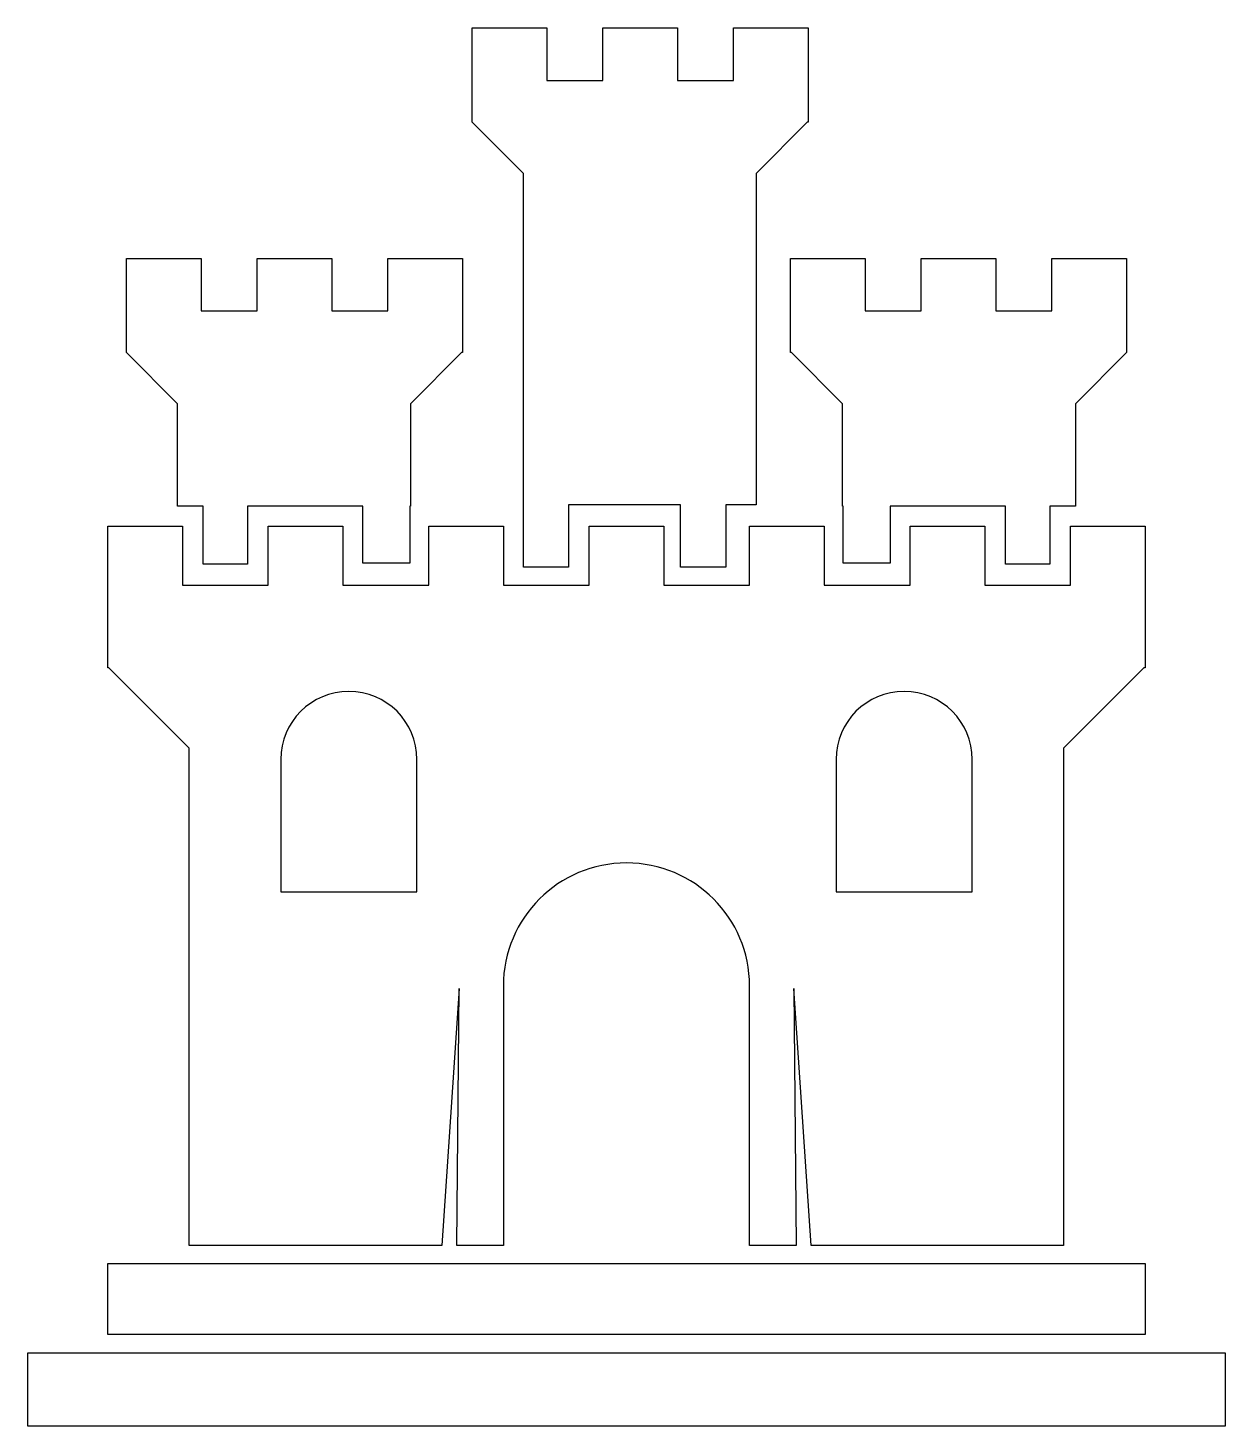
# Model space of a CAD drawing. Header units: centimetres. Extents: x -7.2 to 7.2, y -8.4 to 8.4.
import ezdxf

# ---------------------------------------------------------------- set-up
doc = ezdxf.new("R2010")
doc.units = ezdxf.units.CM
doc.header["$MEASUREMENT"] = 0
doc.layers.add('Camada 1', color=7, linetype='Continuous')

msp = doc.modelspace()

# ---------------------------------------------------------------- linework, layer by layer
at = {"layer": 'Camada 1', "color": 250}
for points, knots in [([(-1.23247, 2.73341), (-1.23247, 2.73341), (-1.23247, 2.65705), (-1.23247, 2.65705), (-1.23247, 2.65705), (-1.23247, 2.65705), (-1.23247, 1.9119), (-1.23247, 1.9119), (-1.23247, 1.9119), (-1.23247, 1.9119), (-0.69253, 1.91191), (-0.69253, 1.91191), (-0.69253, 1.91191), (-0.69253, 1.91191), (-0.69253, 2.65706), (-0.69253, 2.65706), (-0.69253, 2.65706), (-0.69253, 2.65706), (0.64613, 2.65705), (0.64613, 2.65705), (0.64613, 2.65705), (0.64613, 2.65705), (0.64613, 1.9119), (0.64613, 1.9119), (0.64613, 1.9119), (0.64613, 1.9119), (1.18593, 1.91191), (1.18593, 1.91191), (1.18593, 1.91191), (1.18593, 1.91191), (1.18593, 2.65706), (1.18593, 2.65706), (1.18593, 2.65706), (1.18593, 2.65706), (1.54976, 2.65705), (1.54976, 2.65705), (1.54976, 2.65705), (1.54976, 2.65705), (1.54976, 6.61784), (1.54976, 6.61784), (1.54976, 6.61784), (1.54976, 6.61784), (2.16013, 7.22818), (2.16013, 7.22818), (2.16013, 7.22818), (2.16013, 7.22818), (2.17224, 7.22818), (2.17224, 7.22818), (2.17224, 7.22818), (2.17224, 7.22818), (2.17224, 8.35559), (2.17224, 8.35559), (2.17224, 8.35559), (2.17224, 8.35559), (1.27975, 8.35559), (1.27975, 8.35559), (1.27975, 8.35559), (1.27975, 8.35559), (1.27975, 7.72948), (1.27975, 7.72948), (1.27975, 7.72948), (1.27975, 7.72948), (0.61096, 7.72948), (0.61096, 7.72948), (0.61096, 7.72948), (0.61096, 7.72948), (0.61096, 8.35559), (0.61096, 8.35559), (0.61096, 8.35559), (0.61096, 8.35559), (-0.28166, 8.35559), (-0.28166, 8.35559), (-0.28166, 8.35559), (-0.28166, 8.35559), (-0.28166, 7.72948), (-0.28166, 7.72948), (-0.28166, 7.72948), (-0.28166, 7.72948), (-0.95069, 7.72948), (-0.95069, 7.72948), (-0.95069, 7.72948), (-0.95069, 7.72948), (-0.95069, 8.35559), (-0.95069, 8.35559), (-0.95069, 8.35559), (-0.95069, 8.35559), (-1.84297, 8.35559), (-1.84297, 8.35559), (-1.84297, 8.35559), (-1.84297, 8.35559), (-1.84297, 7.2282), (-1.84297, 7.2282), (-1.84297, 7.2282), (-1.84297, 7.2282), (-1.23247, 6.61786), (-1.23247, 6.61786), (-1.23247, 6.61786), (-1.23247, 6.61786), (-1.23247, 2.73341), (-1.23247, 2.73341)], [0, 0, 0, 0, 0.03846154, 0.03846154, 0.03846154, 0.03846154, 0.07692308, 0.07692308, 0.07692308, 0.07692308, 0.11538462, 0.11538462, 0.11538462, 0.11538462, 0.15384615, 0.15384615, 0.15384615, 0.15384615, 0.19230769, 0.19230769, 0.19230769, 0.19230769, 0.23076923, 0.23076923, 0.23076923, 0.23076923, 0.26923077, 0.26923077, 0.26923077, 0.26923077, 0.30769231, 0.30769231, 0.30769231, 0.30769231, 0.34615385, 0.34615385, 0.34615385, 0.34615385, 0.38461538, 0.38461538, 0.38461538, 0.38461538, 0.42307692, 0.42307692, 0.42307692, 0.42307692, 0.46153846, 0.46153846, 0.46153846, 0.46153846, 0.5, 0.5, 0.5, 0.5, 0.53846154, 0.53846154, 0.53846154, 0.53846154, 0.57692308, 0.57692308, 0.57692308, 0.57692308, 0.61538462, 0.61538462, 0.61538462, 0.61538462, 0.65384615, 0.65384615, 0.65384615, 0.65384615, 0.69230769, 0.69230769, 0.69230769, 0.69230769, 0.73076923, 0.73076923, 0.73076923, 0.73076923, 0.76923077, 0.76923077, 0.76923077, 0.76923077, 0.80769231, 0.80769231, 0.80769231, 0.80769231, 0.84615385, 0.84615385, 0.84615385, 0.84615385, 0.88461538, 0.88461538, 0.88461538, 0.88461538, 0.92307692, 0.92307692, 0.92307692, 0.92307692, 1, 1, 1, 1]), ([(-5.36537, 2.63959), (-5.36537, 2.63959), (-5.05983, 2.63959), (-5.05983, 2.63959), (-5.05983, 2.63959), (-5.05983, 2.63959), (-5.05983, 1.9468), (-5.05983, 1.9468), (-5.05983, 1.9468), (-5.05983, 1.9468), (-4.53188, 1.9468), (-4.53188, 1.9468), (-4.53188, 1.9468), (-4.53188, 1.9468), (-4.53188, 2.63959), (-4.53188, 2.63959), (-4.53188, 2.63959), (-4.53188, 2.63959), (-3.15239, 2.63959), (-3.15239, 2.63959), (-3.15239, 2.63959), (-3.15239, 2.63959), (-3.15239, 1.95845), (-3.15239, 1.95845), (-3.15239, 1.95845), (-3.15239, 1.95845), (-2.5887, 1.95845), (-2.5887, 1.95845), (-2.5887, 1.95845), (-2.5887, 1.95845), (-2.5887, 2.63959), (-2.5887, 2.63959), (-2.5887, 2.63959), (-2.5887, 2.63959), (-2.58264, 2.63959), (-2.58264, 2.63959), (-2.58264, 2.63959), (-2.58264, 2.63959), (-2.58264, 3.86466), (-2.58264, 3.86466), (-2.58264, 3.86466), (-2.58264, 3.86466), (-1.9724, 4.47503), (-1.9724, 4.47503), (-1.9724, 4.47503), (-1.9724, 4.47503), (-1.961, 4.47503), (-1.961, 4.47503), (-1.961, 4.47503), (-1.961, 4.47503), (-1.961, 5.60194), (-1.961, 5.60194), (-1.961, 5.60194), (-1.961, 5.60194), (-2.85278, 5.60194), (-2.85278, 5.60194), (-2.85278, 5.60194), (-2.85278, 5.60194), (-2.85278, 4.97607), (-2.85278, 4.97607), (-2.85278, 4.97607), (-2.85278, 4.97607), (-3.52217, 4.97607), (-3.52217, 4.97607), (-3.52217, 4.97607), (-3.52217, 4.97607), (-3.52217, 5.60194), (-3.52217, 5.60194), (-3.52217, 5.60194), (-3.52217, 5.60194), (-4.41408, 5.60194), (-4.41408, 5.60194), (-4.41408, 5.60194), (-4.41408, 5.60194), (-4.41408, 4.97607), (-4.41408, 4.97607), (-4.41408, 4.97607), (-4.41408, 4.97607), (-5.08345, 4.97607), (-5.08345, 4.97607), (-5.08345, 4.97607), (-5.08345, 4.97607), (-5.08345, 5.60194), (-5.08345, 5.60194), (-5.08345, 5.60194), (-5.08345, 5.60194), (-5.97584, 5.60194), (-5.97584, 5.60194), (-5.97584, 5.60194), (-5.97584, 5.60194), (-5.97584, 4.47503), (-5.97584, 4.47503), (-5.97584, 4.47503), (-5.97584, 4.47503), (-5.36537, 3.86466), (-5.36537, 3.86466), (-5.36537, 3.86466), (-5.36537, 3.86466), (-5.36537, 2.63959), (-5.36537, 2.63959)], [0, 0, 0, 0, 0.03846154, 0.03846154, 0.03846154, 0.03846154, 0.07692308, 0.07692308, 0.07692308, 0.07692308, 0.11538462, 0.11538462, 0.11538462, 0.11538462, 0.15384615, 0.15384615, 0.15384615, 0.15384615, 0.19230769, 0.19230769, 0.19230769, 0.19230769, 0.23076923, 0.23076923, 0.23076923, 0.23076923, 0.26923077, 0.26923077, 0.26923077, 0.26923077, 0.30769231, 0.30769231, 0.30769231, 0.30769231, 0.34615385, 0.34615385, 0.34615385, 0.34615385, 0.38461538, 0.38461538, 0.38461538, 0.38461538, 0.42307692, 0.42307692, 0.42307692, 0.42307692, 0.46153846, 0.46153846, 0.46153846, 0.46153846, 0.5, 0.5, 0.5, 0.5, 0.53846154, 0.53846154, 0.53846154, 0.53846154, 0.57692308, 0.57692308, 0.57692308, 0.57692308, 0.61538462, 0.61538462, 0.61538462, 0.61538462, 0.65384615, 0.65384615, 0.65384615, 0.65384615, 0.69230769, 0.69230769, 0.69230769, 0.69230769, 0.73076923, 0.73076923, 0.73076923, 0.73076923, 0.76923077, 0.76923077, 0.76923077, 0.76923077, 0.80769231, 0.80769231, 0.80769231, 0.80769231, 0.84615385, 0.84615385, 0.84615385, 0.84615385, 0.88461538, 0.88461538, 0.88461538, 0.88461538, 0.92307692, 0.92307692, 0.92307692, 0.92307692, 1, 1, 1, 1]), ([(1.96066, 5.60194), (1.96066, 5.60194), (1.96066, 4.47503), (1.96066, 4.47503), (1.96066, 4.47503), (1.96066, 4.47503), (1.97254, 4.47503), (1.97254, 4.47503), (1.97254, 4.47503), (1.97254, 4.47503), (2.58312, 3.86466), (2.58312, 3.86466), (2.58312, 3.86466), (2.58312, 3.86466), (2.58312, 2.63959), (2.58312, 2.63959), (2.58312, 2.63959), (2.58312, 2.63959), (2.5887, 2.63959), (2.5887, 2.63959), (2.5887, 2.63959), (2.5887, 2.63959), (2.5887, 1.95845), (2.5887, 1.95845), (2.5887, 1.95845), (2.5887, 1.95845), (3.15252, 1.95845), (3.15252, 1.95845), (3.15252, 1.95845), (3.15252, 1.95845), (3.15252, 2.63959), (3.15252, 2.63959), (3.15252, 2.63959), (3.15252, 2.63959), (4.53177, 2.63959), (4.53177, 2.63959), (4.53177, 2.63959), (4.53177, 2.63959), (4.53177, 1.9468), (4.53177, 1.9468), (4.53177, 1.9468), (4.53177, 1.9468), (5.0607, 1.9468), (5.0607, 1.9468), (5.0607, 1.9468), (5.0607, 1.9468), (5.0607, 2.63959), (5.0607, 2.63959), (5.0607, 2.63959), (5.0607, 2.63959), (5.3656, 2.63959), (5.3656, 2.63959), (5.3656, 2.63959), (5.3656, 2.63959), (5.3656, 3.86466), (5.3656, 3.86466), (5.3656, 3.86466), (5.3656, 3.86466), (5.97597, 4.47503), (5.97597, 4.47503), (5.97597, 4.47503), (5.97597, 4.47503), (5.97597, 5.60194), (5.97597, 5.60194), (5.97597, 5.60194), (5.97597, 5.60194), (5.08393, 5.60194), (5.08393, 5.60194), (5.08393, 5.60194), (5.08393, 5.60194), (5.08393, 4.97607), (5.08393, 4.97607), (5.08393, 4.97607), (5.08393, 4.97607), (4.41493, 4.97607), (4.41493, 4.97607), (4.41493, 4.97607), (4.41493, 4.97607), (4.41493, 5.60194), (4.41493, 5.60194), (4.41493, 5.60194), (4.41493, 5.60194), (3.52241, 5.60194), (3.52241, 5.60194), (3.52241, 5.60194), (3.52241, 5.60194), (3.52241, 4.97607), (3.52241, 4.97607), (3.52241, 4.97607), (3.52241, 4.97607), (2.85291, 4.97607), (2.85291, 4.97607), (2.85291, 4.97607), (2.85291, 4.97607), (2.85291, 5.60194), (2.85291, 5.60194), (2.85291, 5.60194), (2.85291, 5.60194), (1.96066, 5.60194), (1.96066, 5.60194)], [0, 0, 0, 0, 0.03846154, 0.03846154, 0.03846154, 0.03846154, 0.07692308, 0.07692308, 0.07692308, 0.07692308, 0.11538462, 0.11538462, 0.11538462, 0.11538462, 0.15384615, 0.15384615, 0.15384615, 0.15384615, 0.19230769, 0.19230769, 0.19230769, 0.19230769, 0.23076923, 0.23076923, 0.23076923, 0.23076923, 0.26923077, 0.26923077, 0.26923077, 0.26923077, 0.30769231, 0.30769231, 0.30769231, 0.30769231, 0.34615385, 0.34615385, 0.34615385, 0.34615385, 0.38461538, 0.38461538, 0.38461538, 0.38461538, 0.42307692, 0.42307692, 0.42307692, 0.42307692, 0.46153846, 0.46153846, 0.46153846, 0.46153846, 0.5, 0.5, 0.5, 0.5, 0.53846154, 0.53846154, 0.53846154, 0.53846154, 0.57692308, 0.57692308, 0.57692308, 0.57692308, 0.61538462, 0.61538462, 0.61538462, 0.61538462, 0.65384615, 0.65384615, 0.65384615, 0.65384615, 0.69230769, 0.69230769, 0.69230769, 0.69230769, 0.73076923, 0.73076923, 0.73076923, 0.73076923, 0.76923077, 0.76923077, 0.76923077, 0.76923077, 0.80769231, 0.80769231, 0.80769231, 0.80769231, 0.84615385, 0.84615385, 0.84615385, 0.84615385, 0.88461538, 0.88461538, 0.88461538, 0.88461538, 0.92307692, 0.92307692, 0.92307692, 0.92307692, 1, 1, 1, 1]), ([(-5.22635, -0.25247), (-5.22635, -0.25247), (-5.22635, -6.19924), (-5.22635, -6.19924), (-5.22635, -6.19924), (-5.22635, -6.19924), (-2.20764, -6.19924), (-2.20764, -6.19924), (-2.20764, -6.19924), (-2.20764, -6.19924), (-1.9987, -3.12708), (-1.9987, -3.12708), (-1.9987, -3.12708), (-1.9987, -3.12708), (-2.02923, -6.19924), (-2.02923, -6.19924), (-2.02923, -6.19924), (-2.02923, -6.19924), (-1.47194, -6.19924), (-1.47194, -6.19924), (-1.47194, -6.19924), (-1.47194, -6.19924), (-1.47194, -3.09555), (-1.47194, -3.09555), (-1.47194, -3.09555), (-1.47194, -2.28304), (-0.81262, -1.62468), (-0.00009, -1.62468), (-0.00009, -1.62468), (0.81292, -1.62468), (1.47176, -2.28304), (1.47176, -3.09555), (1.47176, -3.09555), (1.47176, -3.09555), (1.47176, -6.19924), (1.47176, -6.19924), (1.47176, -6.19924), (1.47176, -6.19924), (2.02879, -6.19924), (2.02879, -6.19924), (2.02879, -6.19924), (2.02879, -6.19924), (1.99873, -3.12708), (1.99873, -3.12708), (1.99873, -3.12708), (1.99873, -3.12708), (2.2072, -6.19924), (2.2072, -6.19924), (2.2072, -6.19924), (2.2072, -6.19924), (5.22212, -6.19924), (5.22212, -6.19924), (5.22212, -6.19924), (5.22212, -6.19924), (5.22212, -0.25247), (5.22212, -0.25247), (5.22212, -0.25247), (5.22212, -0.25247), (6.18346, 0.70818), (6.18346, 0.70818), (6.18346, 0.70818), (6.18346, 0.70818), (6.19923, 0.70818), (6.19923, 0.70818), (6.19923, 0.70818), (6.19923, 0.70818), (6.19923, 1.27174), (6.19923, 1.27174), (6.19923, 1.27174), (6.19923, 1.27174), (6.19923, 1.69449), (6.19923, 1.69449), (6.19923, 1.69449), (6.19923, 1.69449), (6.19923, 2.39913), (6.19923, 2.39913), (6.19923, 2.39913), (6.19923, 2.39913), (5.30695, 2.39914), (5.30695, 2.39914), (5.30695, 2.39914), (5.30695, 2.39914), (5.30695, 1.6945), (5.30695, 1.6945), (5.30695, 1.6945), (5.30695, 1.6945), (4.28161, 1.6945), (4.28161, 1.6945), (4.28161, 1.6945), (4.28161, 1.6945), (4.28161, 2.39914), (4.28161, 2.39914), (4.28161, 2.39914), (4.28161, 2.39914), (3.38935, 2.39914), (3.38935, 2.39914), (3.38935, 2.39914), (3.38935, 2.39914), (3.38935, 1.6945), (3.38935, 1.6945), (3.38935, 1.6945), (3.38935, 1.6945), (2.36401, 1.6945), (2.36401, 1.6945), (2.36401, 1.6945), (2.36401, 1.6945), (2.36401, 2.39914), (2.36401, 2.39914), (2.36401, 2.39914), (2.36401, 2.39914), (1.47173, 2.39914), (1.47173, 2.39914), (1.47173, 2.39914), (1.47173, 2.39914), (1.47173, 1.6945), (1.47173, 1.6945), (1.47173, 1.6945), (1.47173, 1.6945), (0.44613, 1.6945), (0.44613, 1.6945), (0.44613, 1.6945), (0.44613, 1.6945), (0.44613, 2.39914), (0.44613, 2.39914), (0.44613, 2.39914), (0.44613, 2.39914), (-0.44615, 2.39914), (-0.44615, 2.39914), (-0.44615, 2.39914), (-0.44615, 2.39914), (-0.44615, 1.6945), (-0.44615, 1.6945), (-0.44615, 1.6945), (-0.44615, 1.6945), (-1.47139, 1.6945), (-1.47139, 1.6945), (-1.47139, 1.6945), (-1.47139, 1.6945), (-1.47139, 2.39914), (-1.47139, 2.39914), (-1.47139, 2.39914), (-1.47139, 2.39914), (-2.36391, 2.39914), (-2.36391, 2.39914), (-2.36391, 2.39914), (-2.36391, 2.39914), (-2.36391, 1.6945), (-2.36391, 1.6945), (-2.36391, 1.6945), (-2.36391, 1.6945), (-3.38888, 1.6945), (-3.38888, 1.6945), (-3.38888, 1.6945), (-3.38888, 1.6945), (-3.38888, 2.39914), (-3.38888, 2.39914), (-3.38888, 2.39914), (-3.38888, 2.39914), (-4.28163, 2.39914), (-4.28163, 2.39914), (-4.28163, 2.39914), (-4.28163, 2.39914), (-4.28163, 1.6945), (-4.28163, 1.6945), (-4.28163, 1.6945), (-4.28163, 1.6945), (-5.30658, 1.6945), (-5.30658, 1.6945), (-5.30658, 1.6945), (-5.30658, 1.6945), (-5.30658, 2.39914), (-5.30658, 2.39914), (-5.30658, 2.39914), (-5.30658, 2.39914), (-6.19909, 2.39914), (-6.19909, 2.39914), (-6.19909, 2.39914), (-6.19909, 2.39914), (-6.19909, 1.6945), (-6.19909, 1.6945), (-6.19909, 1.6945), (-6.19909, 1.6945), (-6.19909, 1.27175), (-6.19909, 1.27175), (-6.19909, 1.27175), (-6.19909, 1.27175), (-6.19909, 0.70819), (-6.19909, 0.70819), (-6.19909, 0.70819), (-6.19909, 0.70819), (-6.18721, 0.70818), (-6.18721, 0.70818), (-6.18721, 0.70818), (-6.18721, 0.70818), (-5.22635, -0.25247), (-5.22635, -0.25247)], [0, 0, 0, 0, 0.02, 0.02, 0.02, 0.02, 0.04, 0.04, 0.04, 0.04, 0.06, 0.06, 0.06, 0.06, 0.08, 0.08, 0.08, 0.08, 0.1, 0.1, 0.1, 0.1, 0.12, 0.12, 0.12, 0.12, 0.14, 0.14, 0.14, 0.14, 0.16, 0.16, 0.16, 0.16, 0.18, 0.18, 0.18, 0.18, 0.2, 0.2, 0.2, 0.2, 0.22, 0.22, 0.22, 0.22, 0.24, 0.24, 0.24, 0.24, 0.26, 0.26, 0.26, 0.26, 0.28, 0.28, 0.28, 0.28, 0.3, 0.3, 0.3, 0.3, 0.32, 0.32, 0.32, 0.32, 0.34, 0.34, 0.34, 0.34, 0.36, 0.36, 0.36, 0.36, 0.38, 0.38, 0.38, 0.38, 0.4, 0.4, 0.4, 0.4, 0.42, 0.42, 0.42, 0.42, 0.44, 0.44, 0.44, 0.44, 0.46, 0.46, 0.46, 0.46, 0.48, 0.48, 0.48, 0.48, 0.5, 0.5, 0.5, 0.5, 0.52, 0.52, 0.52, 0.52, 0.54, 0.54, 0.54, 0.54, 0.56, 0.56, 0.56, 0.56, 0.58, 0.58, 0.58, 0.58, 0.6, 0.6, 0.6, 0.6, 0.62, 0.62, 0.62, 0.62, 0.64, 0.64, 0.64, 0.64, 0.66, 0.66, 0.66, 0.66, 0.68, 0.68, 0.68, 0.68, 0.7, 0.7, 0.7, 0.7, 0.72, 0.72, 0.72, 0.72, 0.74, 0.74, 0.74, 0.74, 0.76, 0.76, 0.76, 0.76, 0.78, 0.78, 0.78, 0.78, 0.8, 0.8, 0.8, 0.8, 0.82, 0.82, 0.82, 0.82, 0.84, 0.84, 0.84, 0.84, 0.86, 0.86, 0.86, 0.86, 0.88, 0.88, 0.88, 0.88, 0.9, 0.9, 0.9, 0.9, 0.92, 0.92, 0.92, 0.92, 0.94, 0.94, 0.94, 0.94, 0.96, 0.96, 0.96, 0.96, 1, 1, 1, 1]), ([(-4.13217, -0.38796), (-4.13217, 0.06146), (-3.76845, 0.42579), (-3.31858, 0.42579), (-3.31858, 0.42579), (-2.86919, 0.42579), (-2.50462, 0.06146), (-2.50462, -0.38796), (-2.50462, -0.38796), (-2.50462, -0.38796), (-2.50462, -1.96863), (-2.50462, -1.96863), (-2.50462, -1.96863), (-2.50462, -1.96863), (-4.1322, -1.96863), (-4.1322, -1.96863), (-4.1322, -1.96863), (-4.1322, -1.96863), (-4.1322, -0.38796), (-4.1322, -0.38796), (-4.1322, -0.38796), (-4.1322, -0.38796), (-4.13217, -0.38796), (-4.13217, -0.38796)], [0, 0, 0, 0, 0.14285714, 0.14285714, 0.14285714, 0.14285714, 0.28571429, 0.28571429, 0.28571429, 0.28571429, 0.42857143, 0.42857143, 0.42857143, 0.42857143, 0.57142857, 0.57142857, 0.57142857, 0.57142857, 0.71428571, 0.71428571, 0.71428571, 0.71428571, 1, 1, 1, 1]), ([(2.50459, -0.38796), (2.50459, 0.06146), (2.86892, 0.42579), (3.31879, 0.42579), (3.31879, 0.42579), (3.76842, 0.42579), (4.13278, 0.06146), (4.13278, -0.38796), (4.13278, -0.38796), (4.13278, -0.38796), (4.13278, -1.96863), (4.13278, -1.96863), (4.13278, -1.96863), (4.13278, -1.96863), (2.50459, -1.96863), (2.50459, -1.96863), (2.50459, -1.96863), (2.50459, -1.96863), (2.50459, -0.38796), (2.50459, -0.38796)], [0, 0, 0, 0, 0.16666667, 0.16666667, 0.16666667, 0.16666667, 0.33333333, 0.33333333, 0.33333333, 0.33333333, 0.5, 0.5, 0.5, 0.5, 0.66666667, 0.66666667, 0.66666667, 0.66666667, 1, 1, 1, 1]), ([(6.19923, -6.41474), (6.19923, -6.41474), (-6.19909, -6.41474), (-6.19909, -6.41474), (-6.19909, -6.41474), (-6.19909, -6.41474), (-6.19909, -7.25971), (-6.19909, -7.25971), (-6.19909, -7.25971), (-6.19909, -7.25971), (6.19923, -7.25972), (6.19923, -7.25972), (6.19923, -7.25972), (6.19923, -7.25972), (6.19923, -6.41474), (6.19923, -6.41474)], [0, 0, 0, 0, 0.2, 0.2, 0.2, 0.2, 0.4, 0.4, 0.4, 0.4, 0.6, 0.6, 0.6, 0.6, 1, 1, 1, 1]), ([(-7.15403, -7.47911), (-7.15403, -7.47911), (-7.15403, -8.3556), (-7.15403, -8.3556), (-7.15403, -8.3556), (-7.15403, -8.3556), (7.15403, -8.35559), (7.15403, -8.35559), (7.15403, -8.35559), (7.15403, -8.35559), (7.15403, -7.4791), (7.15403, -7.4791), (7.15403, -7.4791), (7.15403, -7.4791), (-7.15403, -7.47911), (-7.15403, -7.47911)], [0, 0, 0, 0, 0.2, 0.2, 0.2, 0.2, 0.4, 0.4, 0.4, 0.4, 0.6, 0.6, 0.6, 0.6, 1, 1, 1, 1])]:
    msp.add_open_spline(points, degree=3, knots=knots, dxfattribs=at)

doc.saveas('drawing.dxf')
